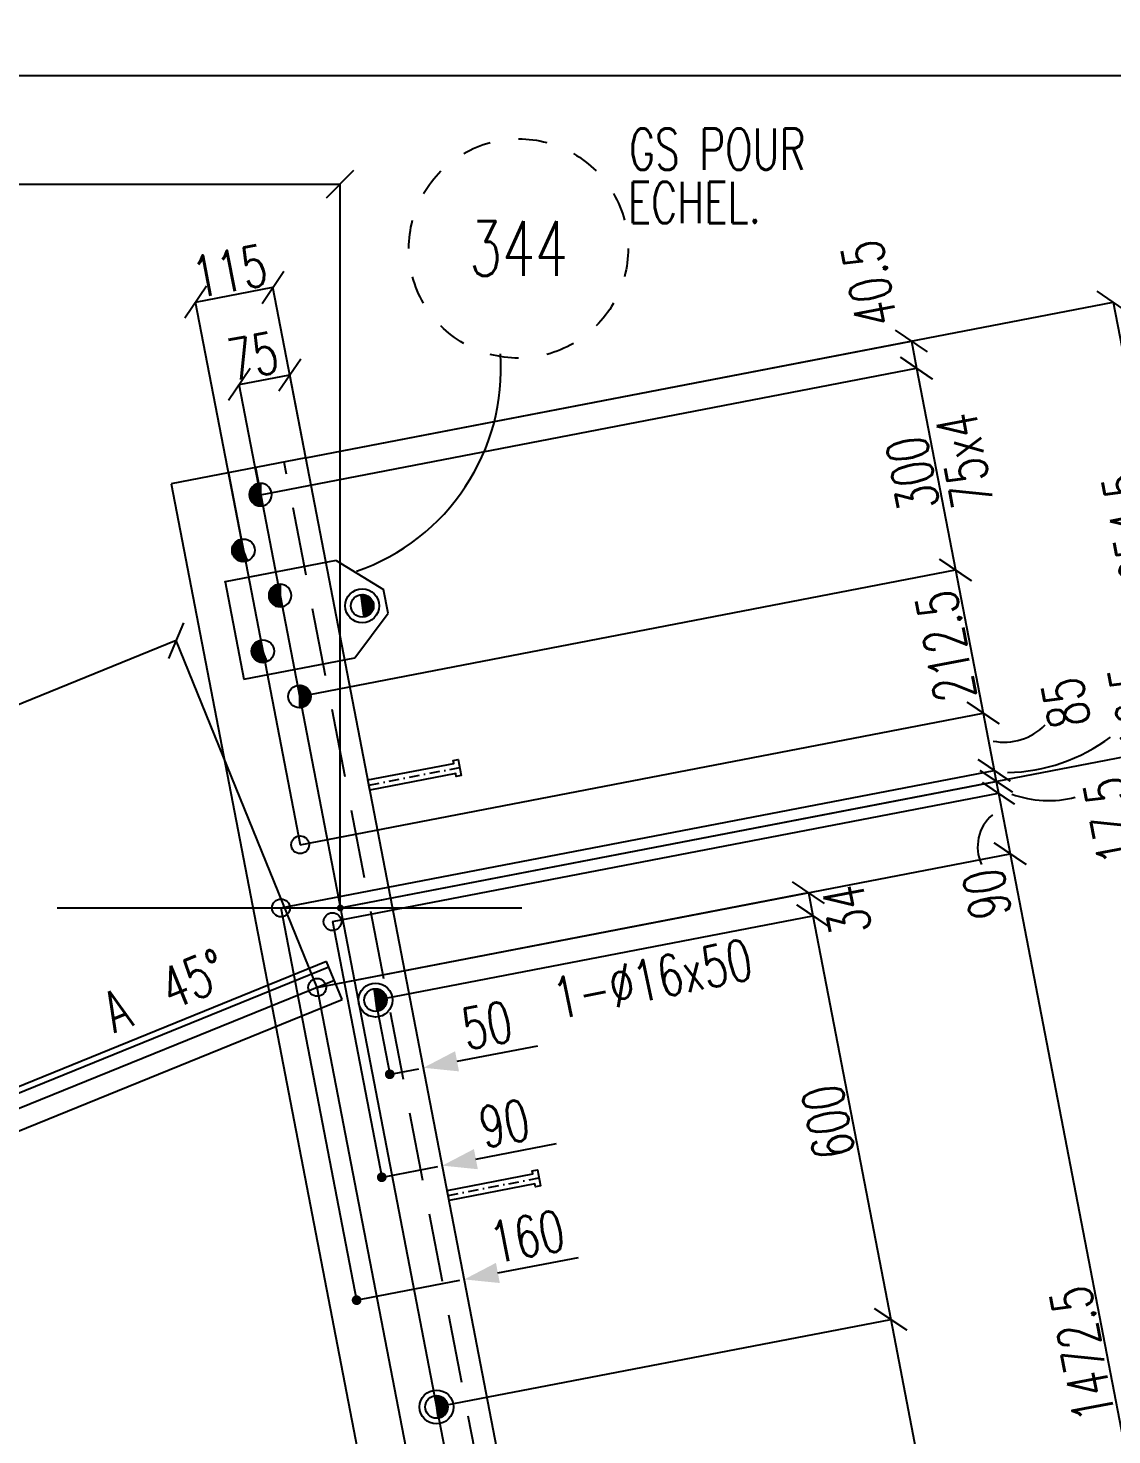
# Model space of a CAD drawing. Extents: x 686686 to 702906, y -4957 to 6593.
# Drawn here: x 694719 to 696301, y 4539 to 6593 of the extents above; entities that cross this region are included whole.
import ezdxf
from ezdxf.enums import TextEntityAlignment as Align

# ---------------------------------------------------------------- set-up
doc = ezdxf.new("R2010")
doc.units = 0
doc.header["$LTSCALE"] = 200
doc.header["$MEASUREMENT"] = 0
doc.linetypes.add('DASHDOT', pattern=[1, 0.5, -0.25, 0, -0.25])
doc.linetypes.add('DASHED', pattern=[0.75, 0.5, -0.25])
doc.layers.get('0').update_dxf_attribs({"linetype": 'CONTINUOUS'})
for name, color, linetype in [('ASSI', 6, 'CONTINUOUS'), ('Echelon', 1, 'CONTINUOUS'), ('FORI', 2, 'CONTINUOUS'), ('LINEA_ANG', 2, 'CONTINUOUS'), ('LINEE_PIASTRA', 2, 'CONTINUOUS'), ('LINEE_PIASTRE', 2, 'CONTINUOUS'), ('LS', 7, 'CONTINUOUS'), ('MZ', 6, 'DASHDOT'), ('PIASTRE', 5, 'CONTINUOUS'), ('QT_MAL', 7, 'CONTINUOUS'), ('QT_MPR', 7, 'CONTINUOUS'), ('QT_MSP', 7, 'CONTINUOUS'), ('TESTI_A_P', 7, 'CONTINUOUS'), ('TRAT-Y', 7, 'DASHED')]:
    doc.layers.add(name, color=color, linetype=linetype)
doc.styles.add('QUOTE', font='ROMANS8.SHX', dxfattribs={"width": 0.7})
doc.styles.add('RQL', font='ROMANS8.SHX', dxfattribs={"width": 0.7})
doc.styles.add('RS', font='ROMANS8.shx', dxfattribs={"width": 0.7})
doc.styles.get("Standard").update_dxf_attribs({"font": 'ROMANS8.SHX', "width": 0.7})
doc.dimstyles.new('FRECCE1', dxfattribs={"dimtxt": 60, "dimasz": 6.66, "dimexe": 0, "dimexo": 0, "dimgap": 1, "dimtad": 1, "dimzin": 0, "dimdsep": 46, "dimtxsty": 'RS', "dimblk1": 'QUOTP', "dimblk2": 'QUOTF', "dimsah": 1, "dimcen": 0, "dimclrd": 2, "dimclre": 2, "dimclrt": 7, "dimadec": 0, "dimazin": 0, "dimtfac": 1, "dimtix": 1, "dimtmove": 2, "dimatfit": 3, "dimldrblk": 'QUOTP', "dimfxl": 1, "dimtolj": 1, "dimtzin": 0, "dimarcsym": 0})
doc.dimstyles.new('TRATTO', dxfattribs={"dimscale": 0, "dimtxt": 60, "dimasz": 40, "dimexe": 0, "dimexo": 0, "dimgap": 5, "dimtad": 1, "dimrnd": 0.5, "dimdsep": 46, "dimtxsty": 'RS', "dimblk1": 'OBLIQUE', "dimblk2": 'OBLIQUE', "dimsah": 1, "dimcen": 0.09, "dimclrd": 2, "dimclre": 2, "dimclrt": 7, "dimadec": 0, "dimazin": 0, "dimtfac": 1, "dimtix": 1, "dimtmove": 2, "dimatfit": 3, "dimfxl": 1, "dimtolj": 1, "dimtzin": 0, "dimarcsym": 0})

# ---------------------------------------------------------------- blocks, each defined once
blk = doc.blocks.new('ASSE98')
blk.add_line((0, 0), (1, 0))
at = {"color": 7, "flags": 1}
for tag, p in [('LAV1', (3.07431, 6.82847)), ('LAV2', (3.07431, 6.49513)), ('LAV3', (3.07431, 6.1618)), ('LAV4', (3.07431, 5.82847)), ('LAV5', (3.07431, 5.49513)), ('LAV6', (3.07431, 5.1618)), ('LAV7', (3.07431, 4.82847)), ('LAV8', (3.07431, 4.49513)), ('LAV9', (3.07431, 4.1618)), ('LAV10', (3.07431, 3.82847))]:
    blk.add_attdef(tag, p, '', height=0.2, dxfattribs=at)
at = {"color": 7, "style": 'QUOTE', "width": 0.5, "flags": 1}
for tag, p in [('TI', (1.38308, 6.82731)), ('DI_S', (1.38308, 6.42178)), ('D_S', (1.38308, 6.02092)), ('E_S', (1.38308, 5.68065)), ('NFORI', (1.36454, 5.29792)), ('ALAR', (1.36349, 4.93246)), ('FAM', (1.3775, 4.54645)), ('ALA', (1.38308, 4.19257)), ('DISP2', (1.38308, 3.84971)), ('DISP1', (1.38308, 3.50686)), ('PINZAF', (1.38308, 3.164)), ('PINZAI', (1.38308, 2.82114)), ('TRP', (1.38308, 2.47829)), ('NP', (1.38308, 2.13543)), ('SV', (1.38308, 1.79257)), ('PESO', (1.38308, 1.44971)), ('QUA', (1.38308, 1.10686)), ('LUN', (1.38308, 0.764)), ('PROF', (1.38308, 0.42114)), ('POS', (1.38308, 0.07829))]:
    blk.add_attdef(tag, p, '', height=0.2, dxfattribs=at)
blk = doc.blocks.new('MRKR_98')
blk.add_point((0, 0))
at = {"color": 7, "style": 'QUOTE', "width": 0.5, "flags": 1}
for tag, p in [('TI', (3.73, 6.83)), ('DI_S', (3.73, 6.42)), ('D_S', (3.73, 6.02)), ('NFORI', (3.72, 5.3)), ('E_S', (3.73, 5.68)), ('AUX2', (3.71, 4.93)), ('AUX1', (3.73, 4.19)), ('FAM', (3.73, 4.55)), ('COMMESSA', (3.73, 3.85)), ('MD', (3.73, 3.51)), ('MP', (3.73, 3.16)), ('LARGHEZZA', (3.73, 2.82)), ('SPESSORE', (3.73, 2.48)), ('NP', (3.73, 2.14)), ('SV', (3.73, 1.79)), ('PESO', (3.73, 1.45)), ('QUA', (3.73, 1.11)), ('LUN', (3.73, 0.76)), ('PROF', (3.73, 0.42)), ('POS', (3.73, 0.08))]:
    blk.add_attdef(tag, p, '', height=0.2, dxfattribs=at)
at = {"color": 7, "flags": 1}
for tag, p in [('LAV1', (5.26, 6.88)), ('LAV2', (5.26, 6.55)), ('LAV3', (5.26, 6.21)), ('LAV4', (5.26, 5.88)), ('LAV5', (5.26, 5.55)), ('LAV6', (5.26, 5.21)), ('LAV7', (5.26, 4.88)), ('LAV8', (5.26, 4.55)), ('LAV9', (5.26, 4.21)), ('LAV10', (5.26, 3.88))]:
    blk.add_attdef(tag, p, '', height=0.2, dxfattribs=at)
blk = doc.blocks.new('P20')
at = {"color": 0}
for p, q in [((0, 0.98), (0.02, 1)), ((0, 0.94), (0.06, 1)), ((1, -0.01), (0, 0.99)), ((0, 0.89), (0.1, 0.99)), ((0, 0.85), (0.14, 0.99)), ((0, 0.8), (0.18, 0.98)), ((0, 0.76), (0.22, 0.98)), ((0, 0.71), (0.25, 0.97)), ((0, 0.67), (0.29, 0.96)), ((1, -0.05), (0, 0.95)), ((0, 0.62), (0.32, 0.95)), ((0, 0.58), (0.36, 0.93)), ((0, 0.53), (0.39, 0.92)), ((0, 0.49), (0.42, 0.91)), ((1, -0.09), (0, 0.9)), ((0, 0.44), (0.45, 0.89)), ((0, 0.4), (0.48, 0.88)), ((0.99, -0.13), (0, 0.86)), ((0, 0.35), (0.51, 0.86)), ((0, 0.31), (0.54, 0.84)), ((0, 0.26), (0.56, 0.83)), ((0.99, -0.17), (0, 0.81)), ((0, 0.22), (0.59, 0.81)), ((0, 0.17), (0.61, 0.79)), ((0.98, -0.21), (0, 0.77)), ((0, 0.13), (0.64, 0.77)), ((0, 0.08), (0.66, 0.75)), ((0, 0.04), (0.69, 0.73)), ((0.97, -0.25), (0, 0.72)), ((0, -0.01), (0.71, 0.7)), ((0.96, -0.28), (0, 0.68)), ((0, -0.05), (0.73, 0.68)), ((0, -0.1), (0.75, 0.66)), ((0.95, -0.32), (0, 0.63)), ((0, -0.14), (0.77, 0.63)), ((0, -0.19), (0.79, 0.61)), ((0.94, -0.35), (0, 0.59)), ((0, -0.23), (0.81, 0.58)), ((0, -0.28), (0.83, 0.56)), ((0.92, -0.38), (0, 0.54)), ((0, -0.32), (0.85, 0.53)), ((0.91, -0.41), (0, 0.5)), ((0, -0.36), (0.87, 0.5)), ((0, -0.41), (0.88, 0.47)), ((0.9, -0.44), (0, 0.45)), ((0, -0.45), (0.9, 0.44)), ((0.88, -0.47), (0, 0.41)), ((0, -0.5), (0.91, 0.41)), ((0, -0.54), (0.92, 0.38)), ((0.87, -0.5), (0, 0.36)), ((0, -0.59), (0.94, 0.35)), ((0.85, -0.53), (0, 0.32)), ((0, -0.63), (0.95, 0.31)), ((0, -0.68), (0.96, 0.28)), ((0.83, -0.56), (0, 0.27)), ((0, -0.72), (0.97, 0.25)), ((0.81, -0.58), (0, 0.23)), ((0, -0.77), (0.98, 0.21)), ((0.79, -0.61), (0, 0.18)), ((0, -0.81), (0.99, 0.17)), ((0.77, -0.63), (0, 0.14)), ((0, -0.86), (0.99, 0.13)), ((0.75, -0.66), (0, 0.09)), ((0, -0.9), (1, 0.09)), ((0.73, -0.68), (0, 0.05)), ((0, -0.95), (1, 0.05)), ((0.71, -0.7), (0, 0.01)), ((0, -0.99), (1, 0.01)), ((1, 0.04), (0.04, 1)), ((1, 0.09), (0.09, 1)), ((0.99, 0.14), (0.14, 0.99)), ((0.98, 0.19), (0.19, 0.98)), ((0.97, 0.25), (0.25, 0.97)), ((0.95, 0.31), (0.31, 0.95)), ((0.92, 0.38), (0.38, 0.92)), ((0.88, 0.47), (0.47, 0.88)), ((0.81, 0.59), (0.59, 0.81)), ((0.69, -0.73), (0, -0.04)), ((0.66, -0.75), (0, -0.08)), ((0.64, -0.77), (0, -0.13)), ((0.61, -0.79), (0, -0.17)), ((0.59, -0.81), (0, -0.22)), ((0.56, -0.83), (0, -0.26)), ((0.54, -0.84), (0, -0.31)), ((0.51, -0.86), (0, -0.35)), ((0.48, -0.88), (0, -0.4)), ((0.45, -0.89), (0, -0.44)), ((0.42, -0.91), (0, -0.49)), ((0.39, -0.92), (0, -0.53)), ((0.36, -0.93), (0, -0.58)), ((0.32, -0.95), (0, -0.62)), ((0.29, -0.96), (0, -0.67)), ((0.25, -0.97), (0, -0.71)), ((0.22, -0.98), (0, -0.76)), ((0.18, -0.98), (0, -0.8)), ((0.14, -0.99), (0, -0.85)), ((0.1, -0.99), (0, -0.89)), ((0.04, -1), (1, -0.04)), ((0.09, -1), (1, -0.09)), ((0.14, -0.99), (0.99, -0.14)), ((0.19, -0.98), (0.98, -0.19)), ((0.25, -0.97), (0.97, -0.25)), ((0.31, -0.95), (0.95, -0.31)), ((0.38, -0.92), (0.92, -0.38)), ((0.47, -0.88), (0.88, -0.47)), ((0.59, -0.81), (0.81, -0.59))]:
    blk.add_line(p, q, dxfattribs=at)
for radius in [1.5, 1]:
    blk.add_circle((0, 0), radius)
blk = doc.blocks.new('_OBLIQUE')
at = {"color": 0, "linetype": 'ByBlock'}
blk.add_line((-0.5, -0.5), (0.5, 0.5), dxfattribs=at)
blk = doc.blocks.new('*D18')
at = {"layer": 'LS', "color": 2, "lineweight": -2, "transparency": 16777216}
for p, q in [((690033, 5308.5), (690033, 6365)), ((690033, 6365), (695174.5, 6365)), ((695174.5, 5308.5), (695174.5, 6365))]:
    blk.add_line(p, q, dxfattribs=at)
at = {"layer": 'LS', "color": 2, "lineweight": -2, "transparency": 16777216, "xscale": 40, "yscale": 40, "zscale": 40, "rotation": 180}
blk.add_blockref('_OBLIQUE', (690033, 6365), dxfattribs=at)
at = {"layer": 'LS', "color": 2, "lineweight": -2, "transparency": 16777216, "xscale": 40, "yscale": 40, "zscale": 40}
blk.add_blockref('_OBLIQUE', (695174.5, 6365), dxfattribs=at)
at = {"layer": 'LS', "color": 7, "transparency": 16777216, "insert": (692603.8, 6402.9), "char_height": 60, "attachment_point": 5, "style": 'RS'}
blk.add_mtext('\\A1;5141.5 SUR TRUSQ. 75', dxfattribs=at)
blk = doc.blocks.new('A$C6E393FD9')
at = {"layer": 'Echelon', "color": 3}
blk.add_lwpolyline([(2.5, 0), (0, 19.8), (168.6, 41.4), (167.9, 47.2), (177.8, 48.5), (181.8, 17.1), (171.9, 15.8), (171.2, 21.6), (2.5, 0)], close=True, dxfattribs=at)
at = {"layer": 'MZ', "ltscale": 0.2}
blk.add_line((1.3, 9.9), (179.8, 32.8), dxfattribs=at)
blk = doc.blocks.new('*D27')
at = {"layer": 'QT_MPR', "color": 2, "lineweight": -2, "transparency": 16777216}
for p, q in [((694935.1, 5698.7), (693072, 4941.4)), ((695140.9, 5192.5), (694935.1, 5698.7)), ((693277.8, 4435.2), (693072, 4941.4))]:
    blk.add_line(p, q, dxfattribs=at)
at = {"layer": 'QT_MPR', "color": 2, "lineweight": -2, "transparency": 16777216, "xscale": 40, "yscale": 40, "zscale": 40}
for p, rotation in [((694935.1, 5698.7), 22.12093125616115), ((693072, 4941.4), 202.1209312561611)]:
    blk.add_blockref('_OBLIQUE', p, dxfattribs=dict(at, rotation=rotation))
at = {"layer": 'QT_MPR', "color": 7, "transparency": 16777216, "insert": (693990.4, 5352.5), "char_height": 60, "attachment_point": 5, "rotation": 22.1209, "style": 'RS'}
blk.add_mtext('\\A1;2011.5', dxfattribs=at)
blk = doc.blocks.new('16')
blk.add_circle((0, 0), 1)
blk = doc.blocks.new('20')
at = {"color": 0}
for p, q in [((0, 0.98), (0.02, 1)), ((0, 0.94), (0.06, 1)), ((1, -0.01), (0, 0.99)), ((0, 0.89), (0.1, 0.99)), ((0, 0.85), (0.14, 0.99)), ((0, 0.8), (0.18, 0.98)), ((0, 0.76), (0.22, 0.98)), ((0, 0.71), (0.25, 0.97)), ((0, 0.67), (0.29, 0.96)), ((1, -0.05), (0, 0.95)), ((0, 0.62), (0.32, 0.95)), ((0, 0.58), (0.36, 0.93)), ((0, 0.53), (0.39, 0.92)), ((0, 0.49), (0.42, 0.91)), ((1, -0.09), (0, 0.9)), ((0, 0.44), (0.45, 0.89)), ((0, 0.4), (0.48, 0.88)), ((0.99, -0.13), (0, 0.86)), ((0, 0.35), (0.51, 0.86)), ((0, 0.31), (0.54, 0.84)), ((0, 0.26), (0.56, 0.83)), ((0.99, -0.17), (0, 0.81)), ((0, 0.22), (0.59, 0.81)), ((0, 0.17), (0.61, 0.79)), ((0.98, -0.21), (0, 0.77)), ((0, 0.13), (0.64, 0.77)), ((0, 0.08), (0.66, 0.75)), ((0, 0.04), (0.69, 0.73)), ((0.97, -0.25), (0, 0.72)), ((0, -0.01), (0.71, 0.7)), ((0.96, -0.28), (0, 0.68)), ((0, -0.05), (0.73, 0.68)), ((0, -0.1), (0.75, 0.66)), ((0.95, -0.32), (0, 0.63)), ((0, -0.14), (0.77, 0.63)), ((0, -0.19), (0.79, 0.61)), ((0.94, -0.35), (0, 0.59)), ((0, -0.23), (0.81, 0.58)), ((0, -0.28), (0.83, 0.56)), ((0.92, -0.38), (0, 0.54)), ((0, -0.32), (0.85, 0.53)), ((0.91, -0.41), (0, 0.5)), ((0, -0.36), (0.87, 0.5)), ((0, -0.41), (0.88, 0.47)), ((0.9, -0.44), (0, 0.45)), ((0, -0.45), (0.9, 0.44)), ((0.88, -0.47), (0, 0.41)), ((0, -0.5), (0.91, 0.41)), ((0, -0.54), (0.92, 0.38)), ((0.87, -0.5), (0, 0.36)), ((0, -0.59), (0.94, 0.35)), ((0.85, -0.53), (0, 0.32)), ((0, -0.63), (0.95, 0.31)), ((0, -0.68), (0.96, 0.28)), ((0.83, -0.56), (0, 0.27)), ((0, -0.72), (0.97, 0.25)), ((0.81, -0.58), (0, 0.23)), ((0, -0.77), (0.98, 0.21)), ((0.79, -0.61), (0, 0.18)), ((0, -0.81), (0.99, 0.17)), ((0.77, -0.63), (0, 0.14)), ((0, -0.86), (0.99, 0.13)), ((0.75, -0.66), (0, 0.09)), ((0, -0.9), (1, 0.09)), ((0.73, -0.68), (0, 0.05)), ((0, -0.95), (1, 0.05)), ((0.71, -0.7), (0, 0.01)), ((0, -0.99), (1, 0.01)), ((1, 0.04), (0.04, 1)), ((1, 0.09), (0.09, 1)), ((0.99, 0.14), (0.14, 0.99)), ((0.98, 0.19), (0.19, 0.98)), ((0.97, 0.25), (0.25, 0.97)), ((0.95, 0.31), (0.31, 0.95)), ((0.92, 0.38), (0.38, 0.92)), ((0.88, 0.47), (0.47, 0.88)), ((0.81, 0.59), (0.59, 0.81)), ((0.69, -0.73), (0, -0.04)), ((0.66, -0.75), (0, -0.08)), ((0.64, -0.77), (0, -0.13)), ((0.61, -0.79), (0, -0.17)), ((0.59, -0.81), (0, -0.22)), ((0.56, -0.83), (0, -0.26)), ((0.54, -0.84), (0, -0.31)), ((0.51, -0.86), (0, -0.35)), ((0.48, -0.88), (0, -0.4)), ((0.45, -0.89), (0, -0.44)), ((0.42, -0.91), (0, -0.49)), ((0.39, -0.92), (0, -0.53)), ((0.36, -0.93), (0, -0.58)), ((0.32, -0.95), (0, -0.62)), ((0.29, -0.96), (0, -0.67)), ((0.25, -0.97), (0, -0.71)), ((0.22, -0.98), (0, -0.76)), ((0.18, -0.98), (0, -0.8)), ((0.14, -0.99), (0, -0.85)), ((0.1, -0.99), (0, -0.89)), ((0.04, -1), (1, -0.04)), ((0.09, -1), (1, -0.09)), ((0.14, -0.99), (0.99, -0.14)), ((0.19, -0.98), (0.98, -0.19)), ((0.25, -0.97), (0.97, -0.25)), ((0.31, -0.95), (0.95, -0.31)), ((0.38, -0.92), (0.92, -0.38)), ((0.47, -0.88), (0.88, -0.47)), ((0.59, -0.81), (0.81, -0.59))]:
    blk.add_line(p, q, dxfattribs=at)
blk.add_line((0, 1), (0, -1))
blk.add_circle((0, 0), 1)
blk = doc.blocks.new('QUOTP')
at = {"layer": 'ASSI', "color": 2, "const_width": 1.07}
blk.add_lwpolyline([(-0.53, 0, 1), (0.53, 0, 1)], format="xyb", close=True, dxfattribs=at)
blk = doc.blocks.new('QUOTF')
at = {"layer": 'LS', "color": 2}
blk.add_line((7.5, 0), (25.5, 0), dxfattribs=at)
blk.add_solid([(7.5, 2.25), (0, 0), (7.5, -2.25)], dxfattribs=at)
blk = doc.blocks.new('*D37')
at = {"layer": 'QT_MAL', "color": 2, "lineweight": -2, "transparency": 16777216}
for p, q in [((695204.9, 4737.3), (695348.9, 4765.1)), ((695198.4, 4736), (695198.4, 4736))]:
    blk.add_line(p, q, dxfattribs=at)
at = {"layer": 'QT_MAL', "color": 2, "lineweight": -2, "transparency": 16777216, "xscale": 6.66, "yscale": 6.66, "zscale": 6.66}
for name, p, rotation in [('QUOTF', (695355.5, 4766.3), 10.91543261025215), ('QUOTP', (695198.4, 4736), 190.9154326102521)]:
    blk.add_blockref(name, p, dxfattribs=dict(at, rotation=rotation))
at = {"layer": 'QT_MAL', "color": 7, "transparency": 16777216, "insert": (695447.2, 4829), "char_height": 60, "attachment_point": 5, "rotation": 10.9154, "style": 'RS'}
blk.add_mtext('\\A1;160', dxfattribs=at)
blk = doc.blocks.new('*D38')
at = {"layer": 'QT_MAL', "color": 2, "lineweight": -2, "transparency": 16777216}
for p, q in [((695241.6, 4916.7), (695316.9, 4931.2)), ((695323.4, 4932.4), (695323.4, 4932.4)), ((695235.1, 4915.4), (695235.1, 4915.4))]:
    blk.add_line(p, q, dxfattribs=at)
at = {"layer": 'QT_MAL', "color": 2, "lineweight": -2, "transparency": 16777216, "xscale": 6.66, "yscale": 6.66, "zscale": 6.66}
for name, p, rotation in [('QUOTF', (695323.4, 4932.4), 10.91543261025337), ('QUOTP', (695235.1, 4915.4), 190.9154326102534)]:
    blk.add_blockref(name, p, dxfattribs=dict(at, rotation=rotation))
at = {"layer": 'QT_MAL', "color": 7, "transparency": 16777216, "insert": (695413.9, 4994), "char_height": 60, "attachment_point": 5, "rotation": 10.9154, "style": 'RS'}
blk.add_mtext('\\A1;90', dxfattribs=at)
blk = doc.blocks.new('*D32')
at = {"layer": 'QT_MAL', "color": 2, "lineweight": -2, "transparency": 16777216}
for p, q in [((695253.4, 5067), (695289.4, 5073.9)), ((695295.9, 5075.2), (695295.9, 5075.2)), ((695246.8, 5065.7), (695246.8, 5065.7))]:
    blk.add_line(p, q, dxfattribs=at)
at = {"layer": 'QT_MAL', "color": 2, "lineweight": -2, "transparency": 16777216, "xscale": 6.66, "yscale": 6.66, "zscale": 6.66}
for name, p, rotation in [('QUOTF', (695295.9, 5075.2), 10.91543261024502), ('QUOTP', (695246.8, 5065.7), 190.915432610245)]:
    blk.add_blockref(name, p, dxfattribs=dict(at, rotation=rotation))
at = {"layer": 'QT_MAL', "color": 7, "transparency": 16777216, "insert": (695388.6, 5137.4), "char_height": 60, "attachment_point": 5, "rotation": 10.9154, "style": 'RS'}
blk.add_mtext('\\A1;50', dxfattribs=at)
blk = doc.blocks.new('*D35')
at = {"layer": 'LS', "color": 2, "lineweight": -2, "transparency": 16777216}
for p, q in [((695027.2, 6072.3), (695100.9, 6086.5)), ((695124.3, 5965.3), (695100.9, 6086.5)), ((695058.2, 5911.6), (695027.2, 6072.3))]:
    blk.add_line(p, q, dxfattribs=at)
at = {"layer": 'LS', "color": 2, "lineweight": -2, "transparency": 16777216, "xscale": 40, "yscale": 40, "zscale": 40}
for p, rotation in [((695100.9, 6086.5), 10.91543261400001), ((695027.2, 6072.3), 190.915432614)]:
    blk.add_blockref('_OBLIQUE', p, dxfattribs=dict(at, rotation=rotation))
at = {"layer": 'LS', "color": 7, "transparency": 16777216, "insert": (695047.1, 6113.8), "char_height": 60, "attachment_point": 5, "rotation": 10.9154, "style": 'RS'}
blk.add_mtext('\\A1;75', dxfattribs=at)
blk = doc.blocks.new('*D36')
at = {"layer": 'LS', "color": 2, "lineweight": -2, "transparency": 16777216}
for p, q in [((694963.3, 6192.5), (695076.2, 6214.3)), ((695124.3, 5965.3), (695076.2, 6214.3)), ((695033.1, 5830.4), (694963.3, 6192.5))]:
    blk.add_line(p, q, dxfattribs=at)
at = {"layer": 'LS', "color": 2, "lineweight": -2, "transparency": 16777216, "xscale": 40, "yscale": 40, "zscale": 40}
for p, rotation in [((695076.2, 6214.3), 10.91543261400001), ((694963.3, 6192.5), 190.915432614)]:
    blk.add_blockref('_OBLIQUE', p, dxfattribs=dict(at, rotation=rotation))
at = {"layer": 'LS', "color": 7, "transparency": 16777216, "insert": (695013.1, 6237.8), "char_height": 60, "attachment_point": 5, "rotation": 10.9154, "style": 'RS'}
blk.add_mtext('\\A1;115', dxfattribs=at)
blk = doc.blocks.new('*D57')
at = {"layer": 'QT_MPR', "color": 2, "lineweight": -2, "transparency": 16777216}
for p, q in [((695124.3, 5965.3), (696302.5, 6192.6)), ((696302.5, 6192.6), (696426.5, 5549.9)), ((695174.5, 5308.5), (696426.5, 5549.9))]:
    blk.add_line(p, q, dxfattribs=at)
at = {"layer": 'QT_MPR', "color": 2, "lineweight": -2, "transparency": 16777216, "xscale": 40, "yscale": 40, "zscale": 40}
for p, rotation in [((696302.5, 6192.6), 100.9154326102449), ((696426.5, 5549.9), 280.9154326102449)]:
    blk.add_blockref('_OBLIQUE', p, dxfattribs=dict(at, rotation=rotation))
at = {"layer": 'QT_MPR', "color": 7, "transparency": 16777216, "insert": (696330.1, 5864.6), "char_height": 60, "attachment_point": 5, "rotation": 100.9154, "style": 'RS'}
blk.add_mtext('\\A1;654.5', dxfattribs=at)
blk = doc.blocks.new('*D58')
at = {"layer": 'QT_MPR', "color": 2, "lineweight": -2, "transparency": 16777216}
for p, q in [((695174.5, 5308.5), (696426.5, 5549.9)), ((696426.5, 5549.9), (697998.8, -2603.1)), ((696746.8, -2844.6), (697998.8, -2603.1))]:
    blk.add_line(p, q, dxfattribs=at)
at = {"layer": 'QT_MPR', "color": 2, "lineweight": -2, "transparency": 16777216, "xscale": 40, "yscale": 40, "zscale": 40}
for p, rotation in [((696426.5, 5549.9), 100.9154326102449), ((697998.8, -2603.1), 280.9154326102449)]:
    blk.add_blockref('_OBLIQUE', p, dxfattribs=dict(at, rotation=rotation))
at = {"layer": 'QT_MPR', "color": 7, "transparency": 16777216, "insert": (697178.3, 1466.8), "char_height": 60, "attachment_point": 5, "rotation": 100.9154, "style": 'RS'}
blk.add_mtext('\\A1;8303.5', dxfattribs=at)
blk = doc.blocks.new('*D59')
at = {"layer": 'QT_MPR', "color": 2, "lineweight": -2, "transparency": 16777216}
for p, q in [((695124.3, 5965.3), (696008, 6135.8)), ((696008, 6135.8), (696015.6, 6096.3)), ((695058.2, 5911.6), (696015.6, 6096.3))]:
    blk.add_line(p, q, dxfattribs=at)
at = {"layer": 'QT_MPR', "color": 2, "lineweight": -2, "transparency": 16777216, "xscale": 40, "yscale": 40, "zscale": 40}
for p, rotation in [((696008, 6135.8), 100.9154326102449), ((696015.6, 6096.3), 280.9154326102449)]:
    blk.add_blockref('_OBLIQUE', p, dxfattribs=dict(at, rotation=rotation))
at = {"layer": 'QT_MPR', "color": 7, "transparency": 16777216, "insert": (695946.4, 6219.6), "char_height": 60, "attachment_point": 5, "rotation": 100.9154, "style": 'RS'}
blk.add_mtext('\\A1;40.5', dxfattribs=at)
blk = doc.blocks.new('*D60')
at = {"layer": 'QT_MPR', "color": 2, "lineweight": -2, "transparency": 16777216}
for p, q in [((695058.2, 5911.6), (696015.6, 6096.3)), ((696015.6, 6096.3), (696072.4, 5801.7)), ((695115, 5617.1), (696072.4, 5801.7))]:
    blk.add_line(p, q, dxfattribs=at)
at = {"layer": 'QT_MPR', "color": 2, "lineweight": -2, "transparency": 16777216, "xscale": 40, "yscale": 40, "zscale": 40}
for p, rotation in [((696015.6, 6096.3), 100.9154326102449), ((696072.4, 5801.7), 280.9154326102449)]:
    blk.add_blockref('_OBLIQUE', p, dxfattribs=dict(at, rotation=rotation))
at = {"layer": 'QT_MPR', "color": 7, "transparency": 16777216, "insert": (696085.5, 5961.6), "char_height": 60, "attachment_point": 5, "rotation": 100.9154, "style": 'RS'}
blk.add_mtext('\\A1;75x4', dxfattribs=at)
blk = doc.blocks.new('*D61')
at = {"layer": 'QT_MPR', "color": 2, "lineweight": -2, "transparency": 16777216}
for p, q in [((695058.2, 5911.6), (696015.6, 6096.3)), ((696015.6, 6096.3), (696072.4, 5801.7)), ((695115, 5617.1), (696072.4, 5801.7))]:
    blk.add_line(p, q, dxfattribs=at)
at = {"layer": 'QT_MPR', "color": 2, "lineweight": -2, "transparency": 16777216, "xscale": 40, "yscale": 40, "zscale": 40}
for p, rotation in [((696015.6, 6096.3), 100.9154326102449), ((696072.4, 5801.7), 280.9154326102449)]:
    blk.add_blockref('_OBLIQUE', p, dxfattribs=dict(at, rotation=rotation))
at = {"layer": 'QT_MPR', "color": 7, "transparency": 16777216, "insert": (696009.6, 5942.3), "char_height": 60, "attachment_point": 5, "rotation": 100.9154, "style": 'RS'}
blk.add_mtext('\\A1;300', dxfattribs=at)
blk = doc.blocks.new('*D62')
at = {"layer": 'QT_MPR', "color": 2, "lineweight": -2, "transparency": 16777216}
for p, q in [((695115, 5617.1), (696072.4, 5801.7)), ((696072.4, 5801.7), (696112.7, 5592.9)), ((695116, 5400.7), (696112.7, 5592.9))]:
    blk.add_line(p, q, dxfattribs=at)
at = {"layer": 'QT_MPR', "color": 2, "lineweight": -2, "transparency": 16777216, "xscale": 40, "yscale": 40, "zscale": 40}
for p, rotation in [((696072.4, 5801.7), 100.9154326102449), ((696112.7, 5592.9), 280.9154326102449)]:
    blk.add_blockref('_OBLIQUE', p, dxfattribs=dict(at, rotation=rotation))
at = {"layer": 'QT_MPR', "color": 7, "transparency": 16777216, "insert": (696058.2, 5690.7), "char_height": 60, "attachment_point": 5, "rotation": 100.9154, "style": 'RS'}
blk.add_mtext('\\A1;212.5', dxfattribs=at)
blk = doc.blocks.new('*D63')
at = {"layer": 'QT_MPR', "color": 2, "lineweight": -2, "transparency": 16777216}
for p, q in [((695116, 5400.7), (696112.7, 5592.9)), ((696112.7, 5592.9), (696128.8, 5509.2)), ((695088, 5308.5), (696128.8, 5509.2))]:
    blk.add_line(p, q, dxfattribs=at)
at = {"layer": 'QT_MPR', "color": 2, "lineweight": -2, "transparency": 16777216, "xscale": 40, "yscale": 40, "zscale": 40}
for p, rotation in [((696112.7, 5592.9), 100.9154326102449), ((696128.8, 5509.2), 280.9154326102449)]:
    blk.add_blockref('_OBLIQUE', p, dxfattribs=dict(at, rotation=rotation))
at = {"layer": 'QT_MPR', "color": 7, "transparency": 16777216, "insert": (696233.3, 5607.8), "char_height": 60, "attachment_point": 5, "rotation": 100.9154, "style": 'RS'}
blk.add_mtext('\\A1;85', dxfattribs=at)
blk = doc.blocks.new('*D64')
at = {"layer": 'QT_MPR', "color": 2, "lineweight": -2, "transparency": 16777216}
for p, q in [((695088, 5308.5), (696128.8, 5509.2)), ((696128.8, 5509.2), (696131.9, 5493.1)), ((695174.5, 5308.5), (696131.9, 5493.1))]:
    blk.add_line(p, q, dxfattribs=at)
at = {"layer": 'QT_MPR', "color": 2, "lineweight": -2, "transparency": 16777216, "xscale": 40, "yscale": 40, "zscale": 40}
for p, rotation in [((696128.8, 5509.2), 100.9154326102449), ((696131.9, 5493.1), 280.9154326102449)]:
    blk.add_blockref('_OBLIQUE', p, dxfattribs=dict(at, rotation=rotation))
at = {"layer": 'QT_MPR', "color": 7, "transparency": 16777216, "insert": (696335.2, 5603.9), "char_height": 60, "attachment_point": 5, "rotation": 100.9154, "style": 'RS'}
blk.add_mtext('\\A1;16.5', dxfattribs=at)
blk = doc.blocks.new('*D65')
at = {"layer": 'QT_MPR', "color": 2, "lineweight": -2, "transparency": 16777216}
for p, q in [((695174.5, 5308.5), (696131.9, 5493.1)), ((696131.9, 5493.1), (696135.2, 5475.9)), ((695163.1, 5288.5), (696135.2, 5475.9))]:
    blk.add_line(p, q, dxfattribs=at)
at = {"layer": 'QT_MPR', "color": 2, "lineweight": -2, "transparency": 16777216, "xscale": 40, "yscale": 40, "zscale": 40}
for p, rotation in [((696131.9, 5493.1), 100.9154326102449), ((696135.2, 5475.9), 280.9154326102449)]:
    blk.add_blockref('_OBLIQUE', p, dxfattribs=dict(at, rotation=rotation))
at = {"layer": 'QT_MPR', "color": 7, "transparency": 16777216, "insert": (696300, 5436.1), "char_height": 60, "attachment_point": 5, "rotation": 100.9154, "style": 'RS'}
blk.add_mtext('\\A1;17.5', dxfattribs=at)
blk = doc.blocks.new('*D66')
at = {"layer": 'QT_MPR', "color": 2, "lineweight": -2, "transparency": 16777216}
for p, q in [((695163.1, 5288.5), (696135.2, 5475.9)), ((696135.2, 5475.9), (696152.3, 5387.6)), ((695140.9, 5192.5), (696152.3, 5387.6))]:
    blk.add_line(p, q, dxfattribs=at)
at = {"layer": 'QT_MPR', "color": 2, "lineweight": -2, "transparency": 16777216, "xscale": 40, "yscale": 40, "zscale": 40}
for p, rotation in [((696135.2, 5475.9), 100.9154326102449), ((696152.3, 5387.6), 280.9154326102449)]:
    blk.add_blockref('_OBLIQUE', p, dxfattribs=dict(at, rotation=rotation))
at = {"layer": 'QT_MPR', "color": 7, "transparency": 16777216, "insert": (696118.1, 5329), "char_height": 60, "attachment_point": 5, "rotation": 100.9154, "style": 'RS'}
blk.add_mtext('\\A1;90', dxfattribs=at)
blk = doc.blocks.new('*D67')
at = {"layer": 'QT_MPR', "color": 2, "lineweight": -2, "transparency": 16777216}
for p, q in [((695140.9, 5192.5), (696152.3, 5387.6)), ((696152.3, 5387.6), (696431.1, 3941.6)), ((695419.7, 3746.6), (696431.1, 3941.6))]:
    blk.add_line(p, q, dxfattribs=at)
at = {"layer": 'QT_MPR', "color": 2, "lineweight": -2, "transparency": 16777216, "xscale": 40, "yscale": 40, "zscale": 40}
for p, rotation in [((696152.3, 5387.6), 100.9154326102449), ((696431.1, 3941.6), 280.9154326102449)]:
    blk.add_blockref('_OBLIQUE', p, dxfattribs=dict(at, rotation=rotation))
at = {"layer": 'QT_MPR', "color": 7, "transparency": 16777216, "insert": (696257.3, 4658), "char_height": 60, "attachment_point": 5, "rotation": 100.9154, "style": 'RS'}
blk.add_mtext('\\A1;1472.5', dxfattribs=at)
blk = doc.blocks.new('*D76')
at = {"layer": 'QT_MSP', "color": 2, "lineweight": -2, "transparency": 16777216}
for p, q in [((695140.9, 5192.5), (695857.7, 5330.8)), ((695857.7, 5330.8), (695864.2, 5297.1)), ((695225.9, 5174), (695864.2, 5297.1))]:
    blk.add_line(p, q, dxfattribs=at)
at = {"layer": 'QT_MSP', "color": 2, "lineweight": -2, "transparency": 16777216, "xscale": 40, "yscale": 40, "zscale": 40}
for p, rotation in [((695857.7, 5330.8), 100.9154326102449), ((695864.2, 5297.1), 280.9154326102449)]:
    blk.add_blockref('_OBLIQUE', p, dxfattribs=dict(at, rotation=rotation))
at = {"layer": 'QT_MSP', "color": 7, "transparency": 16777216, "insert": (695913.7, 5305.7), "char_height": 60, "attachment_point": 5, "rotation": 100.9154, "style": 'RS'}
blk.add_mtext('\\A1;34', dxfattribs=at)
blk = doc.blocks.new('*D77')
at = {"layer": 'QT_MSP', "color": 2, "lineweight": -2, "transparency": 16777216}
for p, q in [((695225.9, 5174), (695864.2, 5297.1)), ((695864.2, 5297.1), (695977.8, 4708)), ((695315, 4580.2), (695977.8, 4708))]:
    blk.add_line(p, q, dxfattribs=at)
at = {"layer": 'QT_MSP', "color": 2, "lineweight": -2, "transparency": 16777216, "xscale": 40, "yscale": 40, "zscale": 40}
for p, rotation in [((695864.2, 5297.1), 100.9154326102449), ((695977.8, 4708), 280.9154326102449)]:
    blk.add_blockref('_OBLIQUE', p, dxfattribs=dict(at, rotation=rotation))
at = {"layer": 'QT_MSP', "color": 7, "transparency": 16777216, "insert": (695886.6, 4995.9), "char_height": 60, "attachment_point": 5, "rotation": 100.9154, "style": 'RS'}
blk.add_mtext('\\A1;600', dxfattribs=at)
blk = doc.blocks.new('*D78')
at = {"layer": 'QT_MSP', "color": 2, "lineweight": -2, "transparency": 16777216}
for p, q in [((695315, 4580.2), (695977.8, 4708)), ((695977.8, 4708), (696087.6, 4138.5)), ((695424.8, 4010.7), (696087.6, 4138.5))]:
    blk.add_line(p, q, dxfattribs=at)
at = {"layer": 'QT_MSP', "color": 2, "lineweight": -2, "transparency": 16777216, "xscale": 40, "yscale": 40, "zscale": 40}
for p, rotation in [((695977.8, 4708), 100.9154326102449), ((696087.6, 4138.5), 280.9154326102449)]:
    blk.add_blockref('_OBLIQUE', p, dxfattribs=dict(at, rotation=rotation))
at = {"layer": 'QT_MSP', "color": 7, "transparency": 16777216, "insert": (695998.3, 4416.6), "char_height": 60, "attachment_point": 5, "rotation": 100.9154, "style": 'RS'}
blk.add_mtext('\\A1;580', dxfattribs=at)
blk = doc.blocks.new('bull')
at = {"style": 'RS', "width": 0.7, "flags": 1}
for tag, p in [('NN', (-12.25, 0)), ('DIAMETRO', (0, -4.86)), ('SERRAGGIO', (0, -9.71)), ('LUNGHEZZA', (0, -14.57)), ('NB', (0, -19.43)), ('TIPO', (0, -24.12)), ('EL', (-0.14, -29))]:
    blk.add_attdef(tag, p, '', height=3, dxfattribs=at)
at = {"style": 'RS', "width": 0.7}
blk.add_attdef('BULLONE', (0, 0), '', height=3, dxfattribs=at)
blk = doc.blocks.new('zzz')
at = {"linetype": 'Continuous'}
for start, end in [(90, 105), (60, 75), (120, 135), (30, 45), (150, 165), (0, 15), (180, 195), (330, 345), (210, 225), (300, 315), (240, 255), (270, 285)]:
    blk.add_arc((0, 0), 8, start, end, dxfattribs=at)
at = {"color": 3, "style": 'RQL', "width": 0.7}
blk.add_attdef('POS1', text='', height=4, dxfattribs=at).set_placement((0, 0), align=Align.MIDDLE)
at = {"style": 'RQL', "width": 0.7, "flags": 1}
blk.add_attdef('TIPO', (0, -8), '', height=3, dxfattribs=at)

msp = doc.modelspace()

# ---------------------------------------------------------------- linework, layer by layer
at = {"layer": 'ASSI', "color": 6}
msp.add_line((695087.982, 5308.467), (695198.378, 4736.022), dxfattribs=at)
at = {"layer": 'LINEA_ANG'}
for p, q in [((695124.255, 5965.328), (694927.874, 5927.456)), ((696746.691, -2447.657), (695124.255, 5965.328)), ((694927.874, 5927.456), (696550.31, -2485.529)), ((695154.61, 5230.482), (691377.714, 3695.236)), ((695177.204, 5174.898), (695154.61, 5230.482)), ((691400.307, 3639.652), (695177.204, 5174.898))]:
    msp.add_line(p, q, dxfattribs=at)
at = {"layer": 'LINEA_ANG', "color": 2}
msp.add_line((695157.999, 5222.144), (691381.103, 3686.898), dxfattribs=at)
at = {"layer": 'LINEA_ANG', "color": 1, "const_width": 4.75}
msp.add_lwpolyline([(695171.913, 5308.467, 1), (695177.163, 5308.467, 1)], format="xyb", close=True, dxfattribs=at)
msp.add_lwpolyline([(695171.913, 5308.467, 1), (695177.163, 5308.467, 1)], format="xyb", close=True, dxfattribs=at)
at = {"layer": 'LINEE_PIASTRA'}
for p, q in [((695168.366, 5815.758), (695237.695, 5773.115)), ((695195.823, 5673.382), (695244.323, 5738.748))]:
    msp.add_line(p, q, dxfattribs=at)
at = {"layer": 'LINEE_PIASTRE'}
for p, q in [((695168.366, 5815.758), (695006.351, 5784.514)), ((695006.351, 5784.514), (695033.808, 5642.137)), ((695244.323, 5738.748), (695237.695, 5773.115)), ((695033.808, 5642.137), (695195.823, 5673.382))]:
    msp.add_line(p, q, dxfattribs=at)
at = {"layer": 'LS', "color": 6}
for p, q in [((695011.326, 5943.55), (695116.008, 5400.733)), ((695050.602, 5951.125), (696863.62, -3450.103)), ((695163.119, 5288.467), (695235.066, 4915.392)), ((696414.987, -1414.16), (695140.895, 5192.523)), ((695225.922, 5174.047), (695246.812, 5065.721))]:
    msp.add_line(p, q, dxfattribs=at)
at = {"layer": 'LS', "color": 2}
msp.add_line((694761.457, 5308.467), (695439.719, 5308.467), dxfattribs=at)
at = {"layer": 'LS', "color": 8}
msp.add_lwpolyline([(686686.108, 6522.765), (686686.108, -4957.235), (699406.108, -4957.235), (699406.108, -3357.235), (702906.108, -3357.235), (702906.108, 6522.765), (686686.108, 6522.765)], close=True, dxfattribs=at)
at = {"layer": 'LS', "const_width": 0.25}
for points in [[(695123.88, 5965.328, 1), (695124.63, 5965.328, 1)], [(695174.163, 5308.467, 1), (695174.913, 5308.467, 1)], [(695174.163, 5308.467, 1), (695174.913, 5308.467, 1)]]:
    msp.add_lwpolyline(points, format="xyb", close=True, dxfattribs=at)
at = {"layer": 'LS', "color": 6}
for centre, radius, start, end in [((695095.612, 6096.047), 313.485, 289.081606, 3.901053), ((696143.482, 5633.83), 83.422, 258.706123, 315.737548), ((696143.606, 5763.463), 257.405, 271.036057, 307.011148), ((696207.763, 5617.738), 152.635, 249.593852, 284.957472), ((696166.124, 5397.486), 61.495, 130.165751, 204.657607)]:
    msp.add_arc(centre, radius, start, end, dxfattribs=at)
at = {"layer": 'TRAT-Y'}
msp.add_line((696715.27, -2453.717), (695092.834, 5959.269), dxfattribs=at)

# ---------------------------------------------------------------- block references
at = {"layer": 'ASSI', "xscale": 8568, "rotation": 100.9154326102449}
msp.add_blockref('ASSE98', (696746.691, -2447.657), dxfattribs=at)
at = {"layer": 'ASSI'}
ref = msp.add_blockref('ASSE98', (695165.907, 5202.69), dxfattribs=dict(at, xscale=4077, zscale=4077, rotation=202.1209312561611))
ref.add_attrib('LAV1', 'A  45%%d', (694844.835, 5125.53), dxfattribs={"layer": '0', "color": 254, "height": 60, "rotation": 22.120931, "width": 0.7})
at = {"layer": 'FORI'}
for name, p, xscale, yscale, zscale in [('20', (695058.218, 5911.635), -16.5, 16.5, 16.5), ('20', (695086.622, 5764.349), -16.5, 16.5, 16.5), ('20', (695115.026, 5617.063), 16.5, 16.5, 16.5), ('16', (695087.982, 5308.467), 13, 13, 13), ('16', (695140.895, 5192.523), 13, 13, 13)]:
    msp.add_blockref(name, p, dxfattribs=dict(at, xscale=xscale, yscale=yscale, zscale=zscale))
for name, p, xscale, yscale, zscale, rotation in [('20', (695033.143, 5830.418), 16.5, 16.5, 16.5, 201.830865220485), ('P20', (695206.614, 5749.452), 16.5, 16.5, 16.5, 7.543052222774039), ('20', (695061.547, 5683.132), 16.5, 16.5, 16.5, 201.830865220485), ('16', (695116.008, 5400.733), 13, 13, 13, 359.9574476220001), ('16', (695163.119, 5288.467), 13, 13, 13, 0.04745451600003003), ('P20', (695225.922, 5174.047), 16.5, 16.5, 16.5, 7.543052222774039), ('P20', (695314.99, 4580.168), 16.5, 16.5, 16.5, 7.543052222774039)]:
    msp.add_blockref(name, p, dxfattribs=dict(at, xscale=xscale, yscale=yscale, zscale=zscale, rotation=rotation))
at = {"layer": 'LS', "color": 6}
ref = msp.add_blockref('zzz', (695434.648, 6270.948), dxfattribs=dict(at, xscale=-19.99999994494139, yscale=19.99999994494139, zscale=19.99999994494139))
ref.add_attrib('POS1', '344', dxfattribs={"layer": '0', "color": 3, "height": 80, "style": 'RQL', "width": 0.7}).set_placement((695434.648, 6270.948), align=Align.MIDDLE)
at = {"layer": 'LS', "color": 6, "xscale": 0.7500000000000001, "yscale": 0.7500000000000001, "zscale": 0.7500000000000001, "rotation": 3.618223307568464}
for p in [(695215.844, 5480.424), (695215.844, 5480.424), (695331.354, 4881.46)]:
    msp.add_blockref('A$C6E393FD9', p, dxfattribs=at)
at = {"layer": 'LS', "color": 7, "xscale": 20, "yscale": 20, "zscale": 20, "rotation": 11.80475955868558}
msp.add_blockref('bull', (695492.829, 5145.578), dxfattribs=at).add_auto_attribs({'BULLONE': '1-%%c16x50                '})
at = {"layer": 'PIASTRE', "xscale": 20, "yscale": 20, "zscale": 20, "rotation": 280.915432614}
msp.add_blockref('MRKR_98', (695006.351, 5784.514), dxfattribs=at)

# ---------------------------------------------------------------- texts
at = {"layer": 'TESTI_A_P', "style": 'RS', "width": 0.7}
for s, p in [('GS POUR', (695595.996, 6385.95)), (' ECHEL.', (695565.266, 6308.04))]:
    msp.add_text(s, height=60, dxfattribs=at).set_placement(p)

# ---------------------------------------------------------------- dimensions: what is measured, and where the dimension line sits
at = {"layer": 'LS'}
dim = msp.add_linear_dim(base=(695174.538, 6365), p1=(690032.999, 5308.467), p2=(695174.538, 5308.467), text='<> SUR TRUSQ. 75', dimstyle='TRATTO', override={"dimscale": 1}, dxfattribs=at)
dim.commit()
dim.dimension.update_dxf_attribs({"geometry": '*D18', "text_midpoint": (692603.769, 6402.857)})
dim = msp.add_linear_dim(base=(695076.238, 6214.317), p1=(695033.143, 5830.418), p2=(695124.255, 5965.328), angle=10.915433, text='115', dimstyle='TRATTO', override={"dimscale": 1}, dxfattribs=at)
dim.commit()
dim.dimension.update_dxf_attribs({"geometry": '*D36', "text_midpoint": (695013.146, 6237.794)})
dim = msp.add_linear_dim(base=(695100.886, 6086.508), p1=(695058.218, 5911.635), p2=(695124.255, 5965.328), angle=10.915433, text='75', dimstyle='TRATTO', override={"dimscale": 1}, dxfattribs=at)
dim.commit()
dim.dimension.update_dxf_attribs({"geometry": '*D35', "text_midpoint": (695047.08, 6113.773), "dimtype": 128})
at = {"layer": 'QT_MAL'}
for base, p1, p2, text, picture, middle in [((695295.917, 5075.191), (695246.812, 5065.721), (695295.917, 5075.191), '50', '*D32', (695388.625, 5137.433)), ((695323.447, 4932.436), (695235.066, 4915.392), (695323.447, 4932.436), '90', '*D38', (695413.902, 4994.008)), ((695355.483, 4766.319), (695198.378, 4736.022), (695355.483, 4766.319), '160', '*D37', (695447.2, 4828.97))]:
    dim = msp.add_linear_dim(base=base, p1=p1, p2=p2, angle=10.915433, text=text, dimstyle='FRECCE1', dxfattribs=at)
    dim.commit()
    dim.dimension.update_dxf_attribs({"geometry": picture, "text_midpoint": middle, "dimtype": 128})
at = {"layer": 'QT_MPR'}
for base, p1, p2, angle, text, picture, middle in [((696015.588, 6096.263), (695124.255, 5965.328), (695058.218, 5911.635), 100.915433, '40.5', '*D59', (695946.393, 6219.575)), ((696426.48, 5549.903), (695124.255, 5965.328), (695174.538, 5308.467), 100.915433, '654.5', '*D57', (696330.146, 5864.604)), ((696072.396, 5801.691), (695058.218, 5911.635), (695115.026, 5617.063), 100.915433, '75x4', '*D60', (696085.472, 5961.551)), ((696072.396, 5801.691), (695058.218, 5911.635), (695115.026, 5617.063), 100.915433, '300', '*D61', (696009.625, 5942.349)), ((693072.002, 4941.388), (695140.895, 5192.523), (693277.763, 4435.19), 22.120931, '2011.5', '*D27', (693990.388, 5352.478)), ((696131.908, 5493.095), (695087.982, 5308.467), (695174.538, 5308.467), 100.915433, '16.5', '*D64', (696335.226, 5603.851)), ((696128.804, 5509.189), (695116.008, 5400.733), (695087.982, 5308.467), 100.915433, '85', '*D63', (696233.279, 5607.799)), ((696135.217, 5475.935), (695174.538, 5308.467), (695163.119, 5288.467), 100.915433, '17.5', '*D65', (696300.017, 5436.129)), ((696152.26, 5387.564), (695163.119, 5288.467), (695140.895, 5192.523), 100.915433, '90', '*D66', (696118.062, 5329.03)), ((696431.106, 3941.632), (695140.895, 5192.523), (695419.741, 3746.592), 100.915433, '1472.5', '*D67', (696257.316, 4657.97))]:
    dim = msp.add_linear_dim(base=base, p1=p1, p2=p2, angle=angle, text=text, dimstyle='TRATTO', override={"dimscale": 1}, dxfattribs=at)
    dim.commit()
    dim.dimension.update_dxf_attribs({"geometry": picture, "text_midpoint": middle, "dimtype": 128})
for base, p1, p2, picture, middle in [((696112.654, 5592.935), (695115.026, 5617.063), (695116.008, 5400.733), '*D62', (696058.158, 5690.685)), ((697998.787, -2603.142), (695174.538, 5308.467), (696746.845, -2844.578), '*D58', (697178.267, 1466.753))]:
    dim = msp.add_linear_dim(base=base, p1=p1, p2=p2, angle=100.915433, dimstyle='TRATTO', override={"dimscale": 1}, dxfattribs=at)
    dim.commit()
    dim.dimension.update_dxf_attribs({"geometry": picture, "text_midpoint": middle, "dimtype": 128})
at = {"layer": 'QT_MSP'}
for base, p1, p2, text, picture, middle in [((695864.171, 5297.133), (695140.895, 5192.523), (695225.922, 5174.047), '34', '*D76', (695913.722, 5305.667)), ((695977.787, 4707.988), (695225.922, 5174.047), (695314.99, 4580.168), '600', '*D77', (695886.613, 4995.933)), ((696087.616, 4138.482), (695314.99, 4580.168), (695424.819, 4010.662), '580', '*D78', (695998.335, 4416.607))]:
    dim = msp.add_linear_dim(base=base, p1=p1, p2=p2, angle=100.915433, text=text, dimstyle='TRATTO', override={"dimscale": 1}, dxfattribs=at)
    dim.commit()
    dim.dimension.update_dxf_attribs({"geometry": picture, "text_midpoint": middle, "dimtype": 128})

doc.saveas('drawing.dxf')
